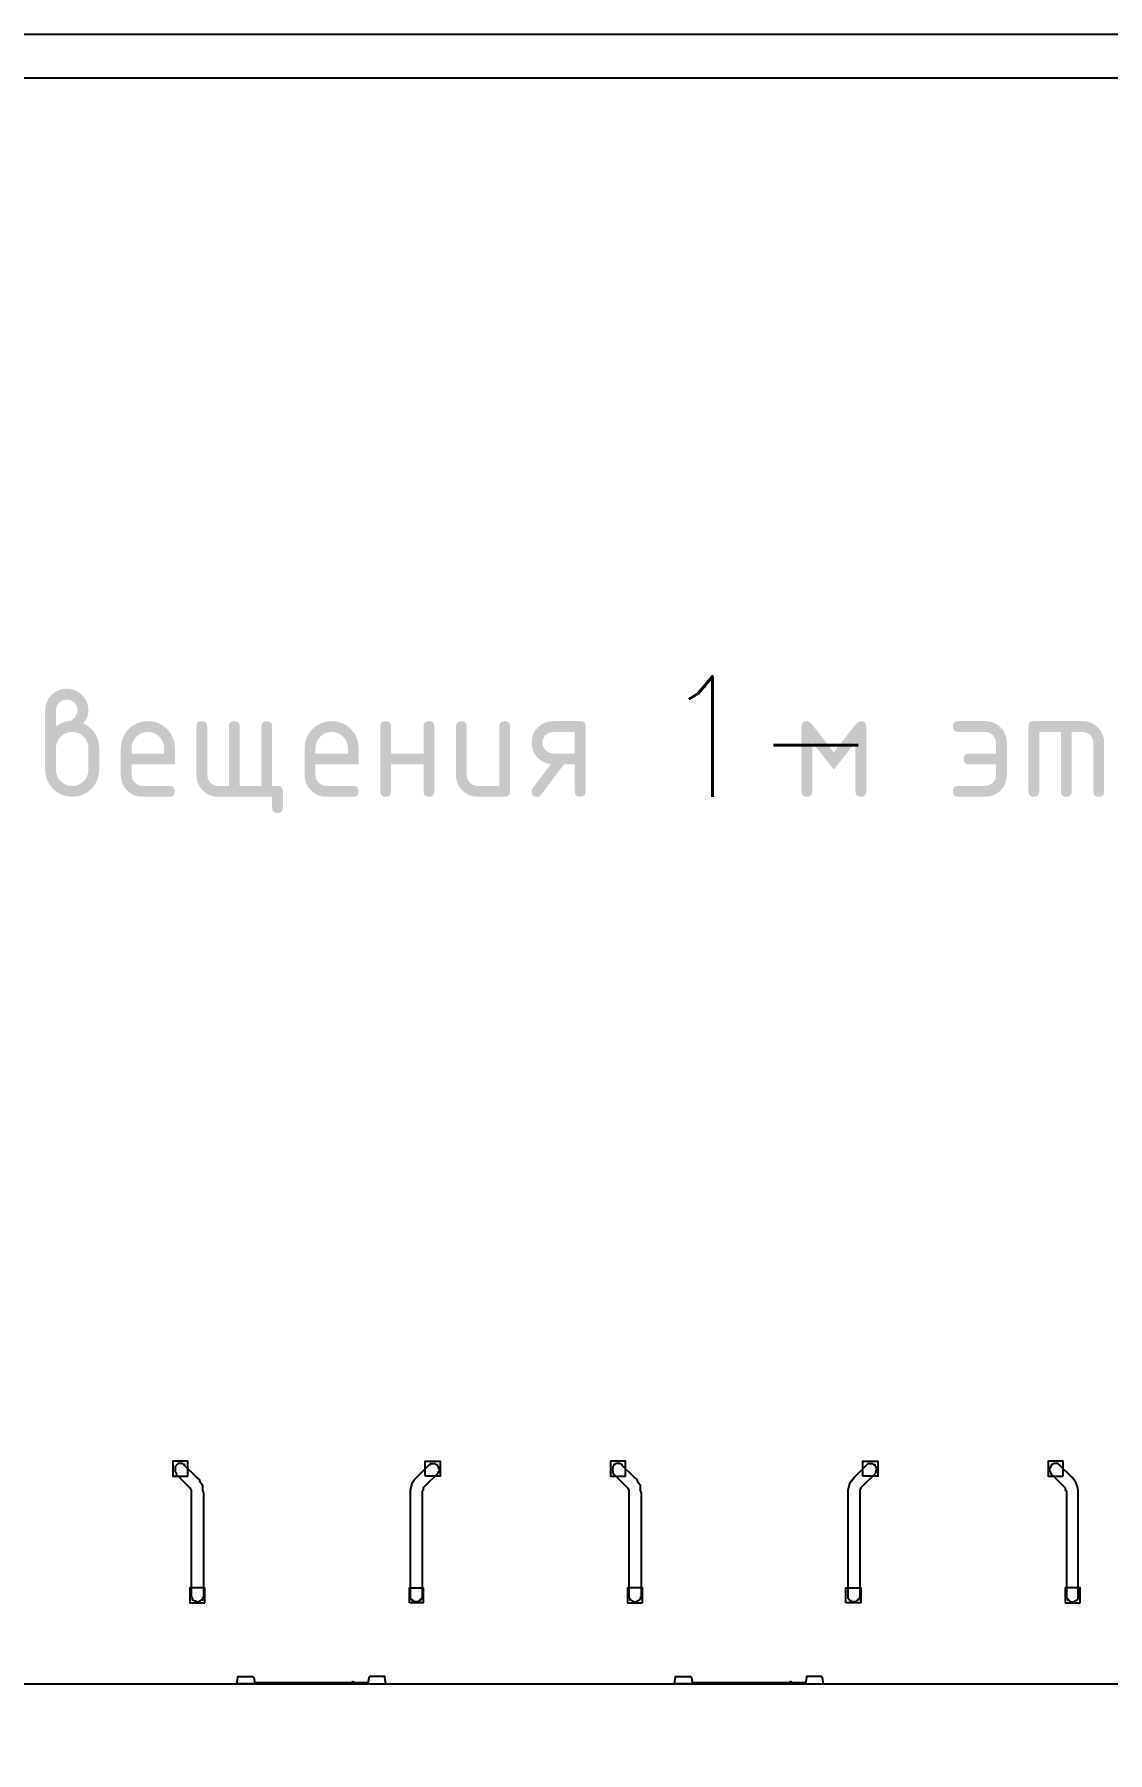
# Model space of a CAD drawing. Header units: millimetres. Extents: x 0 to 420, y 0 to 297.
# Drawn here: x 288 to 330.7, y 228.6 to 296.9 of the extents above; entities that cross this region are included whole.
import ezdxf

# ---------------------------------------------------------------- set-up
doc = ezdxf.new("R2010")
doc.units = ezdxf.units.MM
doc.layers.get('0').update_dxf_attribs({"linetype": 'CONTINUOUS'})
doc.styles.get("Standard").update_dxf_attribs({"font": 'STANDARD'})

msp = doc.modelspace()

# ---------------------------------------------------------------- hatches: boundary and pattern name
at = {"true_color": 0x000007}
h = msp.add_hatch(color=0, dxfattribs=at)
h.paths.add_polyline_path([(288.88979, 269.408892), (289.023511, 269.502625), (289.151755, 269.569641), (289.274417, 269.609888), (289.391396, 269.623315), (289.519898, 269.66066), (289.638891, 269.773246), (289.721987, 269.913048), (289.749686, 270.053263), (289.71868, 270.220695), (289.625662, 270.359187), (289.487169, 270.452205), (289.319738, 270.483211), (289.153891, 270.451792), (289.014916, 270.357534), (288.920933, 270.218628), (288.88979, 270.053263)], flags=0)
h.paths.add_polyline_path([(289.964108, 269.535672), (290.104556, 269.464479), (290.229863, 269.374993), (290.339977, 269.267316), (290.434846, 269.141553), (290.510897, 269.003155), (290.565346, 268.858297), (290.598092, 268.706928), (290.60903, 268.548997), (290.60903, 267.689652), (290.589393, 267.47342), (290.530482, 267.274449), (290.432297, 267.092634), (290.294837, 266.927872), (290.129481, 266.791137), (289.947641, 266.693468), (289.749367, 266.634867), (289.534712, 266.615333), (289.31848, 266.63497), (289.119509, 266.693882), (288.937694, 266.792067), (288.772932, 266.929526), (288.636196, 267.094804), (288.538528, 267.276516), (288.479927, 267.474764), (288.460393, 267.689652), (288.460393, 270.053263), (288.476008, 270.226896), (288.522887, 270.386473), (288.601082, 270.531993), (288.710645, 270.663458), (288.842635, 270.772384), (288.988113, 270.850251), (289.14713, 270.89701), (289.319738, 270.912608), (289.49306, 270.896907), (289.652534, 270.849838), (289.798158, 270.771453), (289.929933, 270.661805), (290.038858, 270.529823), (290.116726, 270.384406), (290.163485, 270.225552), (290.179082, 270.053263), (290.165646, 269.89875), (290.125339, 269.760981), (290.058159, 269.639955)], flags=0)
h.paths.add_polyline_path([(290.179082, 267.689652), (290.179082, 268.548997), (290.167317, 268.677662), (290.132091, 268.796561), (290.073507, 268.905641), (289.991669, 269.004852), (289.892984, 269.087413), (289.783861, 269.146514), (289.664402, 269.18205), (289.534712, 269.193918), (289.404384, 269.18205), (289.284598, 269.146514), (289.175354, 269.087413), (289.076652, 269.004852), (288.9949, 268.905641), (288.936505, 268.796561), (288.901469, 268.677662), (288.88979, 268.548997), (288.88979, 267.689652), (288.901469, 267.559643), (288.936505, 267.44002), (288.9949, 267.330837), (289.076652, 267.232143), (289.175354, 267.150391), (289.284598, 267.091997), (289.404384, 267.05696), (289.534712, 267.045281), (289.664402, 267.057063), (289.783861, 267.09241), (289.892984, 267.151321), (289.991669, 267.233797), (290.073507, 267.333007), (290.132091, 267.442087), (290.167317, 267.560986)], flags=0)
h = msp.add_hatch(color=0, dxfattribs=at)
h.paths.add_polyline_path([(292.541964, 269.193918), (292.41298, 269.18205), (292.293917, 269.146514), (292.184777, 269.087413), (292.085558, 269.004852), (292.003082, 268.905641), (291.944171, 268.796561), (291.908824, 268.677662), (291.897042, 268.548997), (291.897042, 268.334574), (293.186335, 268.334574), (293.186335, 268.548997), (293.174466, 268.677662), (293.13893, 268.796561), (293.07983, 268.905641), (292.997268, 269.004852), (292.898066, 269.087413), (292.789046, 269.146514), (292.670311, 269.18205)], flags=0)
h.paths.add_polyline_path([(291.897042, 267.904626), (291.897042, 267.474678), (291.928599, 267.310967), (292.023822, 267.172061), (292.16321, 267.076838), (292.32699, 267.045281), (293.401309, 267.045281), (293.49536, 267.031845), (293.562539, 266.991538), (293.602847, 266.924358), (293.616283, 266.830307), (293.602847, 266.736256), (293.562539, 266.669077), (293.49536, 266.628769), (293.401309, 266.615333), (292.32699, 266.615333), (292.153039, 266.630853), (291.993298, 266.677483), (291.847717, 266.755325), (291.716244, 266.864483), (291.607404, 266.995947), (291.529726, 267.141468), (291.483157, 267.301045), (291.467646, 267.474678), (291.467646, 268.548997), (291.487283, 268.763652), (291.546194, 268.961926), (291.644379, 269.143766), (291.781838, 269.309122), (291.947117, 269.446582), (292.128828, 269.544767), (292.327076, 269.603678), (292.541964, 269.623315), (292.759307, 269.603885), (292.959027, 269.545594), (293.141075, 269.448442), (293.305397, 269.31243), (293.44141, 269.148107), (293.538561, 268.96606), (293.596852, 268.766339), (293.616283, 268.548997), (293.616283, 267.904626)], flags=0)
for points in [[(297.48288, 266.615333), (295.334243, 266.615333), (295.160291, 266.630957), (295.000551, 266.677896), (294.85497, 266.756255), (294.723496, 266.866136), (294.614657, 266.998118), (294.536979, 267.143535), (294.49041, 267.302389), (294.474898, 267.474678), (294.474898, 269.408892), (294.488248, 269.502625), (294.528366, 269.569641), (294.595356, 269.609888), (294.689321, 269.623315), (294.783372, 269.609888), (294.850551, 269.569641), (294.890859, 269.502625), (294.904295, 269.408892), (294.904295, 267.474678), (294.935852, 267.310967), (295.031074, 267.172061), (295.170463, 267.076838), (295.334243, 267.045281), (295.764191, 267.045281), (295.764191, 269.408892), (295.77754, 269.502625), (295.817658, 269.569641), (295.884648, 269.609888), (295.978613, 269.623315), (296.072664, 269.609888), (296.139844, 269.569641), (296.180151, 269.502625), (296.193587, 269.408892), (296.193587, 267.045281), (297.052932, 267.045281), (297.052932, 269.408892), (297.066368, 269.502625), (297.106675, 269.569641), (297.173855, 269.609888), (297.267906, 269.623315), (297.361957, 269.609888), (297.429136, 269.569641), (297.469444, 269.502625), (297.48288, 269.408892), (297.48288, 267.045281), (297.697854, 267.045281), (297.791905, 267.031845), (297.859084, 266.991538), (297.899392, 266.924358), (297.912828, 266.830307), (297.912828, 266.185385), (297.899392, 266.091653), (297.859084, 266.024637), (297.791905, 265.98439), (297.697854, 265.970963), (297.603803, 265.98439), (297.536623, 266.024637), (297.496316, 266.091653), (297.48288, 266.185385)], [(302.212385, 267.904626), (302.212385, 266.830307), (302.198949, 266.736256), (302.158642, 266.669077), (302.091462, 266.628769), (301.997411, 266.615333), (301.903446, 266.628769), (301.836456, 266.669077), (301.796338, 266.736256), (301.782988, 266.830307), (301.782988, 269.408892), (301.796338, 269.502625), (301.836456, 269.569641), (301.903446, 269.609888), (301.997411, 269.623315), (302.091462, 269.609888), (302.158642, 269.569641), (302.198949, 269.502625), (302.212385, 269.408892), (302.212385, 268.334574), (303.501678, 268.334574), (303.501678, 269.408892), (303.515114, 269.502625), (303.555421, 269.569641), (303.622601, 269.609888), (303.716652, 269.623315), (303.810703, 269.609888), (303.877882, 269.569641), (303.91819, 269.502625), (303.931626, 269.408892), (303.931626, 266.830307), (303.91819, 266.736256), (303.877882, 266.669077), (303.810703, 266.628769), (303.716652, 266.615333), (303.622601, 266.628769), (303.555421, 266.669077), (303.515114, 266.736256), (303.501678, 266.830307), (303.501678, 267.904626)], [(306.938878, 269.408892), (306.938878, 266.830307), (306.925442, 266.736256), (306.885135, 266.669077), (306.817955, 266.628769), (306.723904, 266.615333), (305.649586, 266.615333), (305.475634, 266.630853), (305.315894, 266.677483), (305.170312, 266.755325), (305.038839, 266.864483), (304.93, 266.995947), (304.852322, 267.141468), (304.805752, 267.301045), (304.790241, 267.474678), (304.790241, 269.408892), (304.803591, 269.502625), (304.843709, 269.569641), (304.910699, 269.609888), (305.004664, 269.623315), (305.098715, 269.609888), (305.165894, 269.569641), (305.206202, 269.502625), (305.219638, 269.408892), (305.219638, 267.474678), (305.251195, 267.310967), (305.346417, 267.172061), (305.485806, 267.076838), (305.649586, 267.045281), (306.50893, 267.045281), (306.50893, 269.408892), (306.522366, 269.502625), (306.562674, 269.569641), (306.629853, 269.609888), (306.723904, 269.623315), (306.817955, 269.609888), (306.885135, 269.569641), (306.925442, 269.502625)], [(319.811907, 267.689652), (318.952011, 268.789878), (318.952011, 266.830307), (318.938575, 266.736256), (318.898268, 266.669077), (318.831088, 266.628769), (318.737037, 266.615333), (318.643072, 266.628769), (318.576082, 266.669077), (318.535964, 266.736256), (318.522615, 266.830307), (318.522615, 269.408892), (318.535964, 269.502625), (318.576082, 269.569641), (318.643072, 269.609888), (318.737037, 269.623315), (318.844524, 269.589071), (318.952011, 269.486614), (319.811907, 268.386388), (320.671252, 269.486614), (320.778739, 269.589071), (320.886226, 269.623315), (320.979958, 269.609888), (321.046974, 269.569641), (321.087221, 269.502625), (321.100648, 269.408892), (321.100648, 266.830307), (321.087221, 266.736256), (321.046974, 266.669077), (320.979958, 266.628769), (320.886226, 266.615333), (320.792175, 266.628769), (320.724995, 266.669077), (320.684688, 266.736256), (320.671252, 266.830307), (320.671252, 268.789878)], [(326.262477, 267.904626), (325.188158, 267.904626), (325.094107, 267.918062), (325.026928, 267.958369), (324.98662, 268.025549), (324.973184, 268.1196), (324.98662, 268.213651), (325.026928, 268.28083), (325.094107, 268.321138), (325.188158, 268.334574), (326.262477, 268.334574), (326.262477, 268.76397), (326.231471, 268.931402), (326.138453, 269.069895), (326.000236, 269.162913), (325.83308, 269.193918), (324.75821, 269.193918), (324.664245, 269.207354), (324.597255, 269.247662), (324.557137, 269.314841), (324.543788, 269.408892), (324.557137, 269.502625), (324.597255, 269.569641), (324.664245, 269.609888), (324.75821, 269.623315), (325.83308, 269.623315), (326.006403, 269.607717), (326.165876, 269.560959), (326.311501, 269.483091), (326.443275, 269.374166), (326.552201, 269.242701), (326.630069, 269.09718), (326.676827, 268.937603), (326.692425, 268.76397), (326.692425, 267.474678), (326.676827, 267.301045), (326.630069, 267.141468), (326.552201, 266.995947), (326.443275, 266.864483), (326.311501, 266.755325), (326.165876, 266.677483), (326.006403, 266.630853), (325.83308, 266.615333), (324.75821, 266.615333), (324.664245, 266.628769), (324.597255, 266.669077), (324.557137, 266.736256), (324.543788, 266.830307), (324.557137, 266.924358), (324.597255, 266.991538), (324.664245, 267.031845), (324.75821, 267.045281), (325.83308, 267.045281), (325.998169, 267.076425), (326.1368, 267.170407), (326.231058, 267.3089), (326.262477, 267.474678)], [(327.765463, 269.623315), (329.699677, 269.623315), (329.871656, 269.607614), (330.030406, 269.560545), (330.175927, 269.482161), (330.308219, 269.372512), (330.417868, 269.240531), (330.496252, 269.095113), (330.543321, 268.93626), (330.559022, 268.76397), (330.559022, 266.830307), (330.545586, 266.736256), (330.505278, 266.669077), (330.438099, 266.628769), (330.344048, 266.615333), (330.249997, 266.628769), (330.182817, 266.669077), (330.14251, 266.736256), (330.129074, 266.830307), (330.129074, 268.76397), (330.098137, 268.931402), (330.005602, 269.069895), (329.867109, 269.162913), (329.699677, 269.193918), (329.269729, 269.193918), (329.269729, 266.830307), (329.256293, 266.736256), (329.215986, 266.669077), (329.148806, 266.628769), (329.054755, 266.615333), (328.96079, 266.628769), (328.893801, 266.669077), (328.853682, 266.736256), (328.840333, 266.830307), (328.840333, 269.193918), (327.980437, 269.193918), (327.980437, 266.830307), (327.967001, 266.736256), (327.926693, 266.669077), (327.859514, 266.628769), (327.765463, 266.615333), (327.671498, 266.628769), (327.604508, 266.669077), (327.56439, 266.736256), (327.55104, 266.830307), (327.55104, 269.408892), (327.56439, 269.502625), (327.604508, 269.569641), (327.671498, 269.609888)], [(300.778333, 231.394), (300.753463, 231.334204), (300.693667, 231.309333), (300.633871, 231.334204), (300.609, 231.394), (300.633871, 231.453796), (300.693667, 231.478667), (300.753462, 231.453796)], [(318.177333, 231.394), (318.152462, 231.334204), (318.092667, 231.309333), (318.032871, 231.334204), (318.008, 231.394), (318.032871, 231.453796), (318.092667, 231.478667), (318.152462, 231.453796)]]:
    msp.add_hatch(color=0, dxfattribs=at).paths.add_polyline_path(points, flags=0)
h = msp.add_hatch(color=0, dxfattribs=at)
h.paths.add_polyline_path([(299.850054, 269.193918), (299.72107, 269.18205), (299.602008, 269.146514), (299.492867, 269.087413), (299.393648, 269.004852), (299.311173, 268.905641), (299.252262, 268.796561), (299.216915, 268.677662), (299.205133, 268.548997), (299.205133, 268.334574), (300.494425, 268.334574), (300.494425, 268.548997), (300.482557, 268.677662), (300.447021, 268.796561), (300.38792, 268.905641), (300.305358, 269.004852), (300.206157, 269.087413), (300.097137, 269.146514), (299.978402, 269.18205)], flags=0)
h.paths.add_polyline_path([(299.205133, 267.904626), (299.205133, 267.474678), (299.23669, 267.310967), (299.331912, 267.172061), (299.471301, 267.076838), (299.635081, 267.045281), (300.709399, 267.045281), (300.80345, 267.031845), (300.87063, 266.991538), (300.910937, 266.924358), (300.924373, 266.830307), (300.910937, 266.736256), (300.87063, 266.669077), (300.80345, 266.628769), (300.709399, 266.615333), (299.635081, 266.615333), (299.461129, 266.630853), (299.301389, 266.677483), (299.155807, 266.755325), (299.024334, 266.864483), (298.915495, 266.995947), (298.837817, 267.141468), (298.791247, 267.301045), (298.775736, 267.474678), (298.775736, 268.548997), (298.795373, 268.763652), (298.854284, 268.961926), (298.952469, 269.143766), (299.089929, 269.309122), (299.255207, 269.446582), (299.436919, 269.544767), (299.635167, 269.603678), (299.850054, 269.623315), (300.067397, 269.603885), (300.267118, 269.545594), (300.449165, 269.448442), (300.613488, 269.31243), (300.7495, 269.148107), (300.846652, 268.96606), (300.904943, 268.766339), (300.924373, 268.548997), (300.924373, 267.904626)], flags=0)
h = msp.add_hatch(color=0, dxfattribs=at)
h.paths.add_polyline_path([(308.56258, 267.91124), (308.403624, 267.943288), (308.259136, 268.000606), (308.129118, 268.083245), (308.01357, 268.191258), (307.918881, 268.317254), (307.851375, 268.45467), (307.810947, 268.603558), (307.797493, 268.76397), (307.813005, 268.937603), (307.859574, 269.09718), (307.937252, 269.242701), (308.046092, 269.374166), (308.177565, 269.483091), (308.323146, 269.560959), (308.482887, 269.607717), (308.656838, 269.623315), (309.731157, 269.623315), (309.825208, 269.609888), (309.892387, 269.569641), (309.932695, 269.502625), (309.946131, 269.408892), (309.946131, 266.830307), (309.932695, 266.736256), (309.892387, 266.669077), (309.825208, 266.628769), (309.731157, 266.615333), (309.637106, 266.628769), (309.569926, 266.669077), (309.529619, 266.736256), (309.516183, 266.830307), (309.516183, 267.904626), (309.080171, 267.904626), (308.184447, 266.702977), (308.108723, 266.637244), (308.011916, 266.615333), (307.917951, 266.628769), (307.850961, 266.669077), (307.810843, 266.736256), (307.797493, 266.830307), (307.807898, 266.900105), (307.839386, 266.960394)], flags=0)
h.paths.add_polyline_path([(308.22689, 268.76397), (308.258447, 268.60026), (308.35367, 268.461353), (308.493058, 268.366131), (308.656838, 268.334574), (309.516183, 268.334574), (309.516183, 269.193918), (308.656838, 269.193918), (308.490991, 269.162499), (308.352016, 269.068241), (308.258034, 268.929335)], flags=0)
at = {"true_color": 0x0000fc}
h = msp.add_hatch(color=0, dxfattribs=at)
h.paths.add_polyline_path([(301.286333, 231.394), (296.799, 231.394), (301.286333, 231.351667)], flags=0)
h.paths.add_polyline_path([(296.799, 231.394), (301.286333, 231.351667), (296.799, 231.351667)], flags=0)
h = msp.add_hatch(color=0, dxfattribs=at)
h.paths.add_polyline_path([(318.685333, 231.394), (314.198, 231.394), (318.685333, 231.351667)], flags=0)
h.paths.add_polyline_path([(314.198, 231.394), (318.685333, 231.351667), (314.198, 231.351667)], flags=0)

# ---------------------------------------------------------------- linework, layer by layer
at = {"color": 0, "true_color": 0x000007}
for points in [[(0.211667, 0), (420.073667, 0), (420.073667, 296.926), (0.211667, 296.926)], [(7.239, 1.735667), (418.338, 1.735667), (418.338, 295.190333), (7.239, 295.190333)], [(294.132, 239.606667), (294.132, 240.199333), (293.539333, 240.199333), (293.539333, 239.606667)], [(294.767, 234.865333), (294.767, 238.929333), (294.724667, 239.056333), (294.724667, 239.225667), (294.64, 239.352667), (294.597667, 239.479667), (294.470667, 239.564333), (294.005, 240.03), (294.005, 240.072333), (293.962667, 240.072333), (293.920333, 240.114667), (293.878, 240.114667), (293.835667, 240.114667), (293.793333, 240.114667), (293.751, 240.114667), (293.708667, 240.072333), (293.666333, 240.03), (293.624, 239.987667), (293.624, 239.945333), (293.624, 239.903), (293.624, 239.860667), (293.624, 239.818333), (293.624, 239.776), (293.666333, 239.733667), (293.666333, 239.691333), (294.132, 239.225667), (294.174333, 239.183333), (294.216667, 239.141), (294.259, 239.056333), (294.259, 239.014), (294.259, 238.929333), (294.259, 234.865333), (294.259, 234.823), (294.301333, 234.780667), (294.301333, 234.738333), (294.301333, 234.696), (294.343667, 234.696), (294.386, 234.653667), (294.428333, 234.653667), (294.470667, 234.611333), (294.513, 234.611333), (294.555333, 234.611333), (294.597667, 234.653667), (294.64, 234.653667), (294.682333, 234.696), (294.724667, 234.696), (294.724667, 234.738333), (294.724667, 234.780667), (294.767, 234.823)], [(302.979667, 234.865333), (302.979667, 238.929333), (302.979667, 239.056333), (303.022, 239.225667), (303.064333, 239.352667), (303.149, 239.479667), (303.233667, 239.564333), (303.699333, 240.03), (303.741667, 240.072333), (303.784, 240.072333), (303.784, 240.114667), (303.826333, 240.114667), (303.868667, 240.114667), (303.911, 240.114667), (303.953333, 240.114667), (303.995667, 240.072333), (304.038, 240.072333), (304.038, 240.03), (304.080333, 239.987667), (304.080333, 239.945333), (304.122667, 239.903), (304.122667, 239.860667), (304.122667, 239.818333), (304.080333, 239.776), (304.080333, 239.733667), (304.038, 239.691333), (303.572333, 239.225667), (303.53, 239.183333), (303.487667, 239.141), (303.487667, 239.056333), (303.445333, 239.014), (303.445333, 238.929333), (303.445333, 234.865333), (303.445333, 234.823), (303.445333, 234.780667), (303.403, 234.738333), (303.403, 234.696), (303.360667, 234.696), (303.360667, 234.653667), (303.318333, 234.653667), (303.276, 234.611333), (303.233667, 234.611333), (303.191333, 234.611333), (303.149, 234.611333), (303.106667, 234.653667), (303.064333, 234.653667), (303.064333, 234.696), (303.022, 234.696), (302.979667, 234.738333), (302.979667, 234.780667), (302.979667, 234.823)], [(303.572333, 239.606667), (303.572333, 240.199333), (304.165, 240.199333), (304.165, 239.606667)], [(311.531, 239.606667), (311.531, 240.199333), (310.938333, 240.199333), (310.938333, 239.606667)], [(312.166, 234.865333), (312.166, 238.929333), (312.123667, 239.056333), (312.123667, 239.225667), (312.039, 239.352667), (311.996667, 239.479667), (311.869667, 239.564333), (311.404, 240.03), (311.404, 240.072333), (311.361667, 240.072333), (311.319333, 240.114667), (311.277, 240.114667), (311.234667, 240.114667), (311.192333, 240.114667), (311.15, 240.114667), (311.107667, 240.072333), (311.065333, 240.072333), (311.065333, 240.03), (311.023, 239.987667), (311.023, 239.945333), (311.023, 239.903), (310.980667, 239.860667), (311.023, 239.818333), (311.023, 239.776), (311.023, 239.733667), (311.065333, 239.691333), (311.531, 239.225667), (311.573333, 239.183333), (311.615667, 239.141), (311.658, 239.056333), (311.658, 239.014), (311.658, 238.929333), (311.658, 234.865333), (311.658, 234.823), (311.658, 234.780667), (311.700333, 234.738333), (311.700333, 234.696), (311.742667, 234.696), (311.785, 234.653667), (311.827333, 234.653667), (311.827333, 234.611333), (311.869667, 234.611333), (311.912, 234.611333), (311.954333, 234.611333), (311.996667, 234.653667), (312.039, 234.653667), (312.081333, 234.696), (312.123667, 234.738333), (312.123667, 234.780667), (312.166, 234.823)], [(320.378667, 234.865333), (320.378667, 238.929333), (320.378667, 239.056333), (320.421, 239.225667), (320.463333, 239.352667), (320.548, 239.479667), (320.632667, 239.564333), (321.098333, 240.03), (321.140667, 240.072333), (321.183, 240.114667), (321.225333, 240.114667), (321.267667, 240.114667), (321.31, 240.114667), (321.352333, 240.114667), (321.394667, 240.072333), (321.437, 240.072333), (321.437, 240.03), (321.479333, 239.987667), (321.479333, 239.945333), (321.521667, 239.903), (321.521667, 239.860667), (321.479333, 239.818333), (321.479333, 239.776), (321.479333, 239.733667), (321.437, 239.691333), (320.971333, 239.225667), (320.929, 239.183333), (320.886667, 239.141), (320.844333, 239.056333), (320.844333, 239.014), (320.844333, 238.929333), (320.844333, 234.865333), (320.844333, 234.823), (320.844333, 234.780667), (320.802, 234.738333), (320.802, 234.696), (320.759667, 234.696), (320.717333, 234.653667), (320.675, 234.611333), (320.632667, 234.611333), (320.590333, 234.611333), (320.548, 234.611333), (320.505667, 234.653667), (320.463333, 234.653667), (320.421, 234.696), (320.378667, 234.738333), (320.378667, 234.780667), (320.378667, 234.823)], [(320.971333, 239.606667), (320.971333, 240.199333), (321.564, 240.199333), (321.564, 239.606667)], [(328.93, 239.606667), (328.93, 240.199333), (328.337333, 240.199333), (328.337333, 239.606667)], [(329.522667, 234.865333), (329.522667, 238.929333), (329.522667, 239.056333), (329.480333, 239.225667), (329.438, 239.352667), (329.353333, 239.479667), (329.268667, 239.564333), (328.803, 240.03), (328.760667, 240.072333), (328.718333, 240.114667), (328.676, 240.114667), (328.633667, 240.114667), (328.591333, 240.114667), (328.549, 240.114667), (328.506667, 240.072333), (328.464333, 240.072333), (328.464333, 240.03), (328.422, 239.987667), (328.422, 239.945333), (328.379667, 239.903), (328.379667, 239.860667), (328.379667, 239.818333), (328.422, 239.776), (328.422, 239.733667), (328.464333, 239.691333), (328.93, 239.225667), (328.972333, 239.183333), (329.014667, 239.141), (329.014667, 239.056333), (329.057, 239.014), (329.057, 238.929333), (329.057, 234.865333), (329.057, 234.823), (329.057, 234.780667), (329.099333, 234.738333), (329.099333, 234.696), (329.141667, 234.696), (329.184, 234.653667), (329.226333, 234.611333), (329.268667, 234.611333), (329.311, 234.611333), (329.353333, 234.611333), (329.395667, 234.653667), (329.438, 234.653667), (329.480333, 234.696), (329.522667, 234.738333), (329.522667, 234.780667), (329.522667, 234.823)], [(294.809333, 234.569), (294.809333, 235.161667), (294.216667, 235.161667), (294.216667, 234.569)], [(302.937333, 234.569), (302.937333, 235.161667), (303.487667, 235.161667), (303.487667, 234.569)], [(312.208333, 234.569), (312.208333, 235.161667), (311.615667, 235.161667), (311.615667, 234.569)], [(320.294, 234.569), (320.294, 235.161667), (320.886667, 235.161667), (320.886667, 234.569)], [(329.607333, 234.569), (329.607333, 235.161667), (329.014667, 235.161667), (329.014667, 234.569)], [(296.079333, 231.351667), (296.121667, 231.605667), (296.121667, 231.648), (296.714333, 231.648), (296.756667, 231.605667), (296.799, 231.351667)], [(302.006, 231.351667), (301.963667, 231.605667), (301.963667, 231.648), (301.371, 231.648), (301.328667, 231.605667), (301.286333, 231.351667)], [(313.478333, 231.351667), (313.520667, 231.605667), (313.520667, 231.648), (314.113333, 231.648), (314.155667, 231.605667), (314.198, 231.351667)], [(319.405, 231.351667), (319.362667, 231.605667), (319.320333, 231.648), (318.727667, 231.648), (318.727667, 231.605667), (318.685333, 231.351667)], [(116.078, 231.351667), (377.655667, 231.351667), (377.655667, 222.715667), (116.078, 222.715667)], [(297.222333, 231.394), (296.799, 231.394), (297.222333, 231.394), (298.111333, 231.394)], [(296.799, 231.394), (296.926, 231.394), (296.799, 231.394), (297.518667, 231.394)], [(301.286333, 231.394), (296.799, 231.394), (296.799, 231.351667), (301.286333, 231.351667)], [(297.815, 231.394), (297.222333, 231.394), (297.815, 231.394), (298.661667, 231.394)], [(298.407667, 231.394), (297.815, 231.394), (298.407667, 231.394), (299.254333, 231.394)], [(298.958, 231.394), (298.407667, 231.394), (298.958, 231.394), (299.847, 231.394)], [(299.550667, 231.394), (298.958, 231.394), (299.550667, 231.394), (300.397333, 231.394)], [(300.143333, 231.394), (299.550667, 231.394), (300.143333, 231.394), (300.99, 231.394), (300.143333, 231.394), (299.550667, 231.394), (300.143333, 231.394), (300.99, 231.394)], [(300.693667, 231.394), (300.143333, 231.394), (300.693667, 231.394), (301.286333, 231.394)], [(301.286333, 231.394), (300.693667, 231.394)], [(314.621333, 231.394), (314.198, 231.394), (314.621333, 231.394), (315.510333, 231.394)], [(314.198, 231.394), (314.325, 231.394), (314.198, 231.394), (314.917667, 231.394)], [(318.685333, 231.394), (314.198, 231.394), (314.198, 231.351667), (318.685333, 231.351667)], [(315.214, 231.394), (314.621333, 231.394), (315.214, 231.394), (316.060667, 231.394)], [(315.764333, 231.394), (315.214, 231.394), (315.764333, 231.394), (316.653333, 231.394)], [(316.357, 231.394), (315.764333, 231.394), (316.357, 231.394), (317.246, 231.394)], [(316.949667, 231.394), (316.357, 231.394), (316.949667, 231.394), (317.796333, 231.394)], [(317.5, 231.394), (316.949667, 231.394), (317.5, 231.394), (318.389, 231.394), (317.5, 231.394), (316.949667, 231.394), (317.5, 231.394), (318.389, 231.394)], [(318.092667, 231.394), (317.5, 231.394), (318.092667, 231.394), (318.685333, 231.394)], [(318.685333, 231.394), (318.092667, 231.394)]]:
    msp.add_lwpolyline(points, close=True, dxfattribs=at)
at = {"color": 0, "true_color": 0x0000fc}
for points in [[(301.286333, 231.394), (296.799, 231.394), (301.286333, 231.351667)], [(296.799, 231.394), (301.286333, 231.351667), (296.799, 231.351667)], [(318.685333, 231.394), (314.198, 231.394), (318.685333, 231.351667)], [(314.198, 231.394), (318.685333, 231.351667), (314.198, 231.351667)]]:
    msp.add_lwpolyline(points, close=True, dxfattribs=at)

# ---------------------------------------------------------------- texts
at = {"color": 0, "true_color": 0x000007, "insert": (312.928014, 271.401878), "char_height": 4.786544, "width": 4.78654385, "attachment_point": 1}
msp.add_mtext('1-', dxfattribs=at)

doc.saveas('drawing.dxf')
